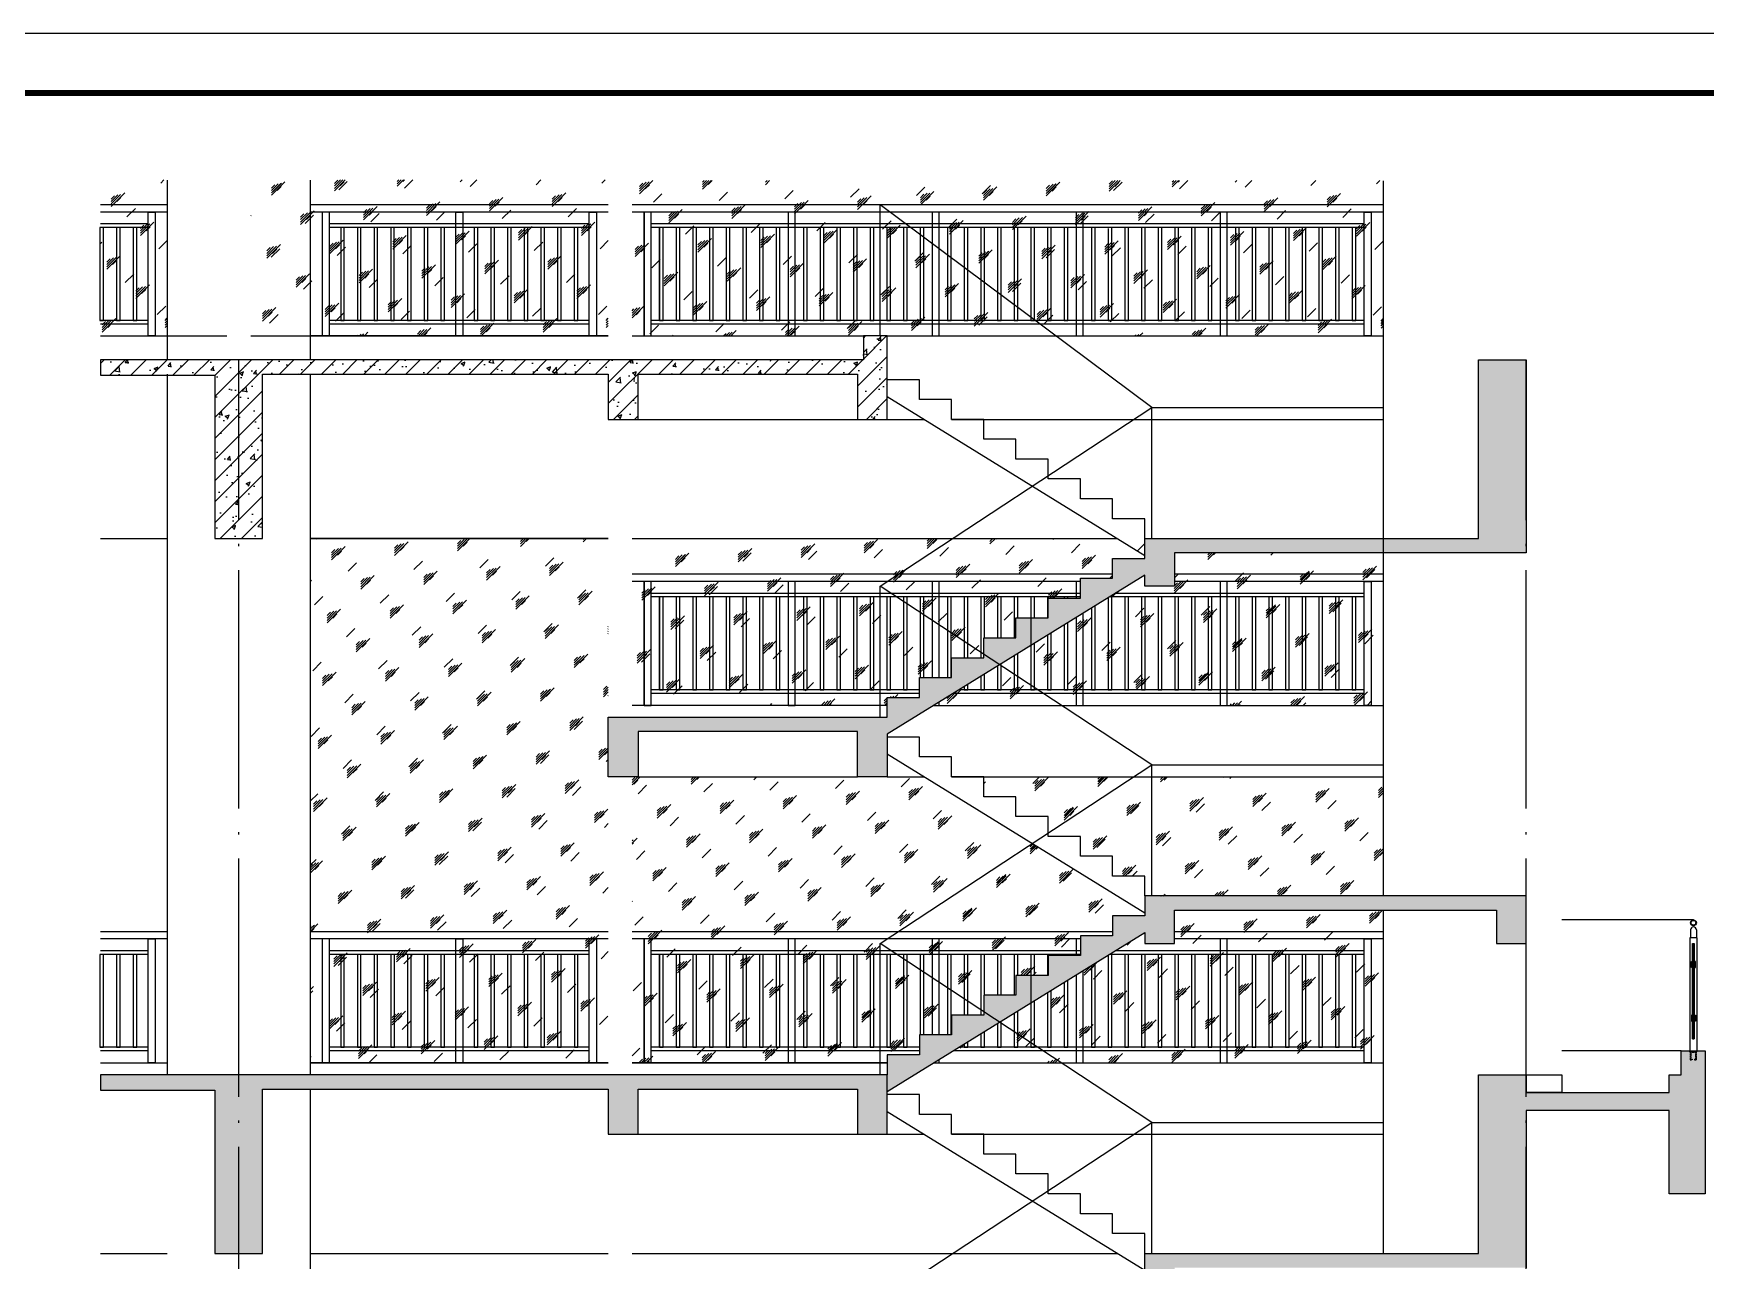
# Model space of a CAD drawing. Extents: x 6843040 to 15500510, y -6507076 to -4940511.
# Drawn here: x 7660865 to 7674892, y -6040639 to -6030339 of the extents above; entities that cross this region are included whole.
import ezdxf

# ---------------------------------------------------------------- set-up
doc = ezdxf.new("R2010")
doc.units = 0
doc.header["$LTSCALE"] = 1000
doc.header["$MEASUREMENT"] = 0
doc.linetypes.add('DASH', pattern=[0.35, 0.25, -0.1])
doc.linetypes.add('DOTE', pattern=[2.42, 2, -0.2, 0.02, -0.2])
for name, color, linetype in [('COLUMN', 10, 'Continuous'), ('DOTE', 8, 'DOTE'), ('E_LINE_4', 5, 'Continuous'), ('FLOOR', 9, 'Continuous'), ('plan-1', 40, 'Continuous'), ('PUB_HACTH', 8, 'Continuous'), ('PUB_HATCH', 8, 'Continuous'), ('PUB_TITLE', 4, 'Continuous'), ('RAIL', 163, 'Continuous'), ('S_E_STAIR', 4, 'Continuous'), ('SURFACE', 6, 'Continuous'), ('WALL6', 5, 'Continuous')]:
    doc.layers.add(name, color=color, linetype=linetype)
pattern_1 = [(45, (0, 20), (-244.941789, 244.941789), [112, -288]), (45, (48, 40), (-244.941789, 244.941789), [48, -352]), (45, (0, 40), (-244.941789, 244.941789), [80, -320]), (45, (24, 20), (268.700577, -268.700577), [100, -300]), (45, (0, 0), (-244.941789, 244.941789), [160, -240]), (45, (0, 60), (-244.941789, 244.941789), [40, -360])]
pattern_2 = [(45, (0, 0), (-88.3883476, 88.3883476), []), (50, (0, 0), (358.630091, -31.3760675), [37.5, -412.5]), (355, (0, 0), (-69.375667, 376.096067), [30, -330]), (100.4514, (29.9, -2.6), (289.254691, 344.719771), [31.870095, -350.571056]), (46.1842, (0, 100), (533.620524, -82.759507), [56.25, -618.75]), (96.6356, (44.47, 93.1), (467.331353, 487.058935), [47.805144, -525.8565]), (351.1842, (0, 100), (467.330973, 487.0593), [45, -495]), (21, (50, 75), (298.453526, -201.309445), [37.5, -412.5]), (326, (50, 75), (121.657666, 362.575023), [30, -330]), (71.4514, (74.87, 58.22), (420.111314, 161.265248), [31.870095, -350.571056]), (37.5, (0, 0), (6.0799277, 166.4469269), [0, -326, 0, -335, 0, -331.25]), (7.5, (0, 0), (131.5347687, 197.205856), [0, -191, 0, -318.5, 0, -126.25]), (327.5, (-111.5, 0), (266.911218, -11.2774359), [0, -125, 0, -390, 0, -517.5]), (317.5, (-161.5, 0), (291.5930847, 50.052491), [0, -162.5, 0, -259, 0, -367.5])]

# ---------------------------------------------------------------- blocks, each defined once
blk = doc.blocks.new('玻璃栏杆')
at = {"layer": 'WALL6'}
h = blk.add_hatch(dxfattribs=at)
h.set_pattern_fill('ANSI32', color=256, scale=2, style=0)
h.set_pattern_definition([(45, (9851662.931, -6509420.08), (-6.73519209, 6.73519209), []), (45, (9851667.421, -6509420.08), (-6.73519209, 6.73519209), [])])
h.paths.add_polyline_path([(7780230, -5913121), (7780164, -5913121), (7780164, -5913127), (7780230, -5913127)])
for p, q in [((7780230, -5912171), (7780170, -5912171)), ((7780170, -5912171), (7780170, -5913121)), ((7780230, -5913121), (7780230, -5912171)), ((7780193, -5913021), (7780193, -5912221)), ((7780200, -5913021), (7780200, -5912221)), ((7780170, -5913121), (7780230, -5913121))]:
    blk.add_line(p, q, dxfattribs=at)
for points in [[(7780175, -5912106), (7780175, -5912171)], [(7780225, -5912106), (7780225, -5912171)], [(7780193, -5912221), (7780206, -5912221)], [(7780206, -5912221), (7780206, -5913021)], [(7780193, -5913021), (7780206, -5913021)]]:
    blk.add_lwpolyline(points, dxfattribs=at)
for points in [[(7780193, -5912421), (7780183, -5912421), (7780183, -5912371), (7780193, -5912371)], [(7780206, -5912421), (7780216, -5912421), (7780216, -5912371), (7780206, -5912371)], [(7780193, -5912821), (7780183, -5912821), (7780183, -5912871), (7780193, -5912871)], [(7780206, -5912821), (7780216, -5912821), (7780216, -5912871), (7780206, -5912871)], [(7780164, -5913121), (7780230, -5913121), (7780230, -5913127), (7780164, -5913127)]]:
    blk.add_lwpolyline(points, close=True, dxfattribs=at)
at = {"layer": 'WALL6', "linetype": 'DASH', "ltscale": 0.05}
for points in [[(7780209, -5913196), (7780225, -5913196), (7780225, -5913130), (7780172, -5913130), (7780172, -5913196), (7780189, -5913196)], [(7780225, -5913196), (7780225, -5913130), (7780172, -5913130), (7780172, -5913196), (7780189, -5913196)], [(7780209, -5913191), (7780220, -5913191), (7780220, -5913135), (7780177, -5913135), (7780177, -5913191), (7780189, -5913191)], [(7780189, -5913191), (7780189, -5913196)], [(7780209, -5913191), (7780209, -5913196)]]:
    blk.add_lwpolyline(points, dxfattribs=at)
at = {"layer": 'WALL6'}
for radius in [25, 20]:
    blk.add_circle((7780200, -5912046), radius, dxfattribs=at)
blk.add_arc((7780200, -5912106), 25, 0, 180, dxfattribs=at)
blk = doc.blocks.new('护栏立面1')
at = {"layer": 'FLOOR'}
for points in [[(7665688, -6056979), (7663188, -6056979)], [(7668028, -6056979), (7665888, -6056979)]]:
    blk.add_lwpolyline(points, dxfattribs=at)
at = {"layer": 'RAIL'}
for points in [[(7665688, -6055879), (7663188, -6055879)], [(7665688, -6055939), (7663188, -6055939)], [(7669918, -6055879), (7665888, -6055879)], [(7669648, -6055939), (7665888, -6055939)], [(7665988, -6056979), (7665988, -6055939)], [(7666048, -6056979), (7666048, -6055939)], [(7668464, -6056745), (7668464, -6055939), (7668404, -6055939), (7668404, -6056745)], [(7669648, -6055939), (7669612, -6055939), (7669612, -6056079)], [(7672188, -6055879), (7670438, -6055879)], [(7672191, -6055939), (7670441, -6055939)], [(7665528, -6056039), (7663348, -6056039)], [(7665528, -6056069), (7663348, -6056069)], [(7669648, -6056039), (7666048, -6056039)], [(7669648, -6056069), (7666048, -6056069)], [(7666117, -6056849), (7666117, -6056069)], [(7666147, -6056849), (7666147, -6056069)], [(7667355, -6056849), (7667355, -6056069)], [(7668335, -6056745), (7668335, -6056069), (7668305, -6056069), (7668305, -6056745)], [(7668563, -6056745), (7668563, -6056069), (7668533, -6056069), (7668533, -6056745)], [(7668703, -6056579), (7668703, -6056069), (7668673, -6056069), (7668673, -6056579)], [(7668843, -6056412), (7668843, -6056069), (7668813, -6056069), (7668813, -6056579)], [(7668983, -6056412), (7668983, -6056069), (7668953, -6056069), (7668953, -6056412)], [(7669123, -6056245), (7669123, -6056069), (7669093, -6056069), (7669093, -6056412)], [(7669263, -6056245), (7669263, -6056069), (7669233, -6056069), (7669233, -6056849), (7669263, -6056849), (7669263, -6056458)], [(7669403, -6056079), (7669403, -6056069), (7669373, -6056069), (7669373, -6056245)], [(7669543, -6056079), (7669543, -6056069), (7669513, -6056069), (7669513, -6056079)], [(7669881, -6056076), (7669881, -6056849), (7669911, -6056849), (7669911, -6056069), (7669892, -6056069)], [(7672028, -6056069), (7669893, -6056069)], [(7672028, -6056039), (7669941, -6056039)], [(7670979, -6056849), (7670979, -6056069)], [(7669612, -6056242), (7669612, -6056979), (7669672, -6056979), (7669672, -6056205)], [(7669741, -6056162), (7669741, -6056849), (7669771, -6056849), (7669771, -6056144)], [(7669771, -6056849), (7669771, -6056144)], [(7669373, -6056390), (7669373, -6056849), (7669403, -6056849), (7669403, -6056371)], [(7669513, -6056303), (7669513, -6056849), (7669543, -6056849), (7669543, -6056285)], [(7668953, -6056649), (7668953, -6056849), (7668983, -6056849), (7668983, -6056630)], [(7669093, -6056562), (7669093, -6056849), (7669123, -6056849), (7669123, -6056544)], [(7668813, -6056735), (7668813, -6056849), (7668843, -6056849), (7668843, -6056717)], [(7665528, -6056849), (7663348, -6056849)], [(7665528, -6056879), (7663348, -6056879)], [(7668298, -6056849), (7666048, -6056849)], [(7668298, -6056879), (7666048, -6056879)], [(7672028, -6056879), (7668580, -6056879)], [(7672028, -6056849), (7668629, -6056849)], [(7668673, -6056822), (7668673, -6056849), (7668703, -6056849), (7668703, -6056803)], [(7668418, -6056979), (7668464, -6056979), (7668464, -6056951)]]:
    blk.add_lwpolyline(points, dxfattribs=at)
for points in [[(7663288, -6056979), (7663348, -6056979), (7663348, -6055939), (7663288, -6055939)], [(7664468, -6056979), (7664408, -6056979), (7664408, -6055939), (7664468, -6055939)], [(7665588, -6056979), (7665528, -6056979), (7665528, -6055939), (7665588, -6055939)], [(7665988, -6056979), (7666048, -6056979), (7666048, -6055939), (7665988, -6055939)], [(7667196, -6056979), (7667256, -6056979), (7667256, -6055939), (7667196, -6055939)], [(7670820, -6056979), (7670880, -6056979), (7670880, -6055939), (7670820, -6055939)], [(7672088, -6056979), (7672028, -6056979), (7672028, -6055939), (7672088, -6055939)], [(7663443, -6056849), (7663473, -6056849), (7663473, -6056069), (7663443, -6056069)], [(7663583, -6056849), (7663613, -6056849), (7663613, -6056069), (7663583, -6056069)], [(7663723, -6056849), (7663753, -6056849), (7663753, -6056069), (7663723, -6056069)], [(7663863, -6056849), (7663893, -6056849), (7663893, -6056069), (7663863, -6056069)], [(7664003, -6056849), (7664033, -6056849), (7664033, -6056069), (7664003, -6056069)], [(7664143, -6056849), (7664173, -6056849), (7664173, -6056069), (7664143, -6056069)], [(7664283, -6056849), (7664313, -6056849), (7664313, -6056069), (7664283, -6056069)], [(7664563, -6056849), (7664593, -6056849), (7664593, -6056069), (7664563, -6056069)], [(7664703, -6056849), (7664733, -6056849), (7664733, -6056069), (7664703, -6056069)], [(7664843, -6056849), (7664873, -6056849), (7664873, -6056069), (7664843, -6056069)], [(7664983, -6056849), (7665013, -6056849), (7665013, -6056069), (7664983, -6056069)], [(7665123, -6056849), (7665153, -6056849), (7665153, -6056069), (7665123, -6056069)], [(7665263, -6056849), (7665293, -6056849), (7665293, -6056069), (7665263, -6056069)], [(7665403, -6056849), (7665433, -6056849), (7665433, -6056069), (7665403, -6056069)], [(7666117, -6056849), (7666147, -6056849), (7666147, -6056069), (7666117, -6056069)], [(7666257, -6056849), (7666287, -6056849), (7666287, -6056069), (7666257, -6056069)], [(7666397, -6056849), (7666427, -6056849), (7666427, -6056069), (7666397, -6056069)], [(7666537, -6056849), (7666567, -6056849), (7666567, -6056069), (7666537, -6056069)], [(7666677, -6056849), (7666707, -6056849), (7666707, -6056069), (7666677, -6056069)], [(7666817, -6056849), (7666847, -6056849), (7666847, -6056069), (7666817, -6056069)], [(7666957, -6056849), (7666987, -6056849), (7666987, -6056069), (7666957, -6056069)], [(7667097, -6056849), (7667127, -6056849), (7667127, -6056069), (7667097, -6056069)], [(7667325, -6056849), (7667355, -6056849), (7667355, -6056069), (7667325, -6056069)], [(7667465, -6056849), (7667495, -6056849), (7667495, -6056069), (7667465, -6056069)], [(7667605, -6056849), (7667635, -6056849), (7667635, -6056069), (7667605, -6056069)], [(7667745, -6056849), (7667775, -6056849), (7667775, -6056069), (7667745, -6056069)], [(7667885, -6056849), (7667915, -6056849), (7667915, -6056069), (7667885, -6056069)], [(7668025, -6056849), (7668055, -6056849), (7668055, -6056069), (7668025, -6056069)], [(7668165, -6056849), (7668195, -6056849), (7668195, -6056069), (7668165, -6056069)], [(7670021, -6056849), (7670051, -6056849), (7670051, -6056069), (7670021, -6056069)], [(7670161, -6056849), (7670191, -6056849), (7670191, -6056069), (7670161, -6056069)], [(7670301, -6056849), (7670331, -6056849), (7670331, -6056069), (7670301, -6056069)], [(7670441, -6056849), (7670471, -6056849), (7670471, -6056069), (7670441, -6056069)], [(7670581, -6056849), (7670611, -6056849), (7670611, -6056069), (7670581, -6056069)], [(7670721, -6056849), (7670751, -6056849), (7670751, -6056069), (7670721, -6056069)], [(7670949, -6056849), (7670979, -6056849), (7670979, -6056069), (7670949, -6056069)], [(7671089, -6056849), (7671119, -6056849), (7671119, -6056069), (7671089, -6056069)], [(7671229, -6056849), (7671259, -6056849), (7671259, -6056069), (7671229, -6056069)], [(7671369, -6056849), (7671399, -6056849), (7671399, -6056069), (7671369, -6056069)], [(7671509, -6056849), (7671539, -6056849), (7671539, -6056069), (7671509, -6056069)], [(7671649, -6056849), (7671679, -6056849), (7671679, -6056069), (7671649, -6056069)], [(7671789, -6056849), (7671819, -6056849), (7671819, -6056069), (7671789, -6056069)], [(7671929, -6056849), (7671959, -6056849), (7671959, -6056069), (7671929, -6056069)]]:
    blk.add_lwpolyline(points, close=True, dxfattribs=at)
blk = doc.blocks.new('hlalm2')
at = {"layer": 'FLOOR'}
blk.add_lwpolyline([(7668028, -6075057), (7665888, -6075057)], dxfattribs=at)
at = {"layer": 'RAIL'}
for points in [[(7669918, -6073957), (7665888, -6073957)], [(7669648, -6074017), (7665888, -6074017)], [(7665988, -6075057), (7665988, -6074017)], [(7666048, -6075057), (7666048, -6074017)], [(7668464, -6074824), (7668464, -6074017), (7668404, -6074017), (7668404, -6074824)], [(7669648, -6074017), (7669612, -6074017), (7669612, -6074157)], [(7672188, -6073957), (7670438, -6073957)], [(7672191, -6074017), (7670441, -6074017)], [(7669648, -6074117), (7666048, -6074117)], [(7669648, -6074147), (7666048, -6074147)], [(7666117, -6074927), (7666117, -6074147)], [(7666147, -6074927), (7666147, -6074147)], [(7667355, -6074927), (7667355, -6074147)], [(7668335, -6074824), (7668335, -6074147), (7668305, -6074147), (7668305, -6074824)], [(7668563, -6074824), (7668563, -6074147), (7668533, -6074147), (7668533, -6074824)], [(7668703, -6074657), (7668703, -6074147), (7668673, -6074147), (7668673, -6074657)], [(7668843, -6074490), (7668843, -6074147), (7668813, -6074147), (7668813, -6074657)], [(7668983, -6074490), (7668983, -6074147), (7668953, -6074147), (7668953, -6074490)], [(7669123, -6074324), (7669123, -6074147), (7669093, -6074147), (7669093, -6074490)], [(7669263, -6074324), (7669263, -6074147), (7669233, -6074147), (7669233, -6074927), (7669263, -6074927), (7669263, -6074536)], [(7669403, -6074157), (7669403, -6074147), (7669373, -6074147), (7669373, -6074324)], [(7669543, -6074157), (7669543, -6074147), (7669513, -6074147), (7669513, -6074157)], [(7669881, -6074154), (7669881, -6074927), (7669911, -6074927), (7669911, -6074147), (7669892, -6074147)], [(7672028, -6074147), (7669893, -6074147)], [(7672028, -6074117), (7669941, -6074117)], [(7670979, -6074927), (7670979, -6074147)], [(7669612, -6074320), (7669612, -6075057), (7669672, -6075057), (7669672, -6074283)], [(7669741, -6074241), (7669741, -6074927), (7669771, -6074927), (7669771, -6074222)], [(7669771, -6074927), (7669771, -6074222)], [(7669373, -6074468), (7669373, -6074927), (7669403, -6074927), (7669403, -6074449)], [(7669513, -6074381), (7669513, -6074927), (7669543, -6074927), (7669543, -6074363)], [(7668953, -6074727), (7668953, -6074927), (7668983, -6074927), (7668983, -6074708)], [(7669093, -6074641), (7669093, -6074927), (7669123, -6074927), (7669123, -6074622)], [(7668673, -6074900), (7668673, -6074927), (7668703, -6074927), (7668703, -6074881)], [(7668813, -6074813), (7668813, -6074927), (7668843, -6074927), (7668843, -6074795)], [(7668298, -6074927), (7666048, -6074927)], [(7668298, -6074957), (7666048, -6074957)], [(7668418, -6075057), (7668464, -6075057), (7668464, -6075029)], [(7672028, -6074957), (7668580, -6074957)], [(7672028, -6074927), (7668629, -6074927)]]:
    blk.add_lwpolyline(points, dxfattribs=at)
for points in [[(7665988, -6075057), (7666048, -6075057), (7666048, -6074017), (7665988, -6074017)], [(7667196, -6075057), (7667256, -6075057), (7667256, -6074017), (7667196, -6074017)], [(7670820, -6075057), (7670880, -6075057), (7670880, -6074017), (7670820, -6074017)], [(7672088, -6075057), (7672028, -6075057), (7672028, -6074017), (7672088, -6074017)], [(7666117, -6074927), (7666147, -6074927), (7666147, -6074147), (7666117, -6074147)], [(7666257, -6074927), (7666287, -6074927), (7666287, -6074147), (7666257, -6074147)], [(7666397, -6074927), (7666427, -6074927), (7666427, -6074147), (7666397, -6074147)], [(7666537, -6074927), (7666567, -6074927), (7666567, -6074147), (7666537, -6074147)], [(7666677, -6074927), (7666707, -6074927), (7666707, -6074147), (7666677, -6074147)], [(7666817, -6074927), (7666847, -6074927), (7666847, -6074147), (7666817, -6074147)], [(7666957, -6074927), (7666987, -6074927), (7666987, -6074147), (7666957, -6074147)], [(7667097, -6074927), (7667127, -6074927), (7667127, -6074147), (7667097, -6074147)], [(7667325, -6074927), (7667355, -6074927), (7667355, -6074147), (7667325, -6074147)], [(7667465, -6074927), (7667495, -6074927), (7667495, -6074147), (7667465, -6074147)], [(7667605, -6074927), (7667635, -6074927), (7667635, -6074147), (7667605, -6074147)], [(7667745, -6074927), (7667775, -6074927), (7667775, -6074147), (7667745, -6074147)], [(7667885, -6074927), (7667915, -6074927), (7667915, -6074147), (7667885, -6074147)], [(7668025, -6074927), (7668055, -6074927), (7668055, -6074147), (7668025, -6074147)], [(7668165, -6074927), (7668195, -6074927), (7668195, -6074147), (7668165, -6074147)], [(7670021, -6074927), (7670051, -6074927), (7670051, -6074147), (7670021, -6074147)], [(7670161, -6074927), (7670191, -6074927), (7670191, -6074147), (7670161, -6074147)], [(7670301, -6074927), (7670331, -6074927), (7670331, -6074147), (7670301, -6074147)], [(7670441, -6074927), (7670471, -6074927), (7670471, -6074147), (7670441, -6074147)], [(7670581, -6074927), (7670611, -6074927), (7670611, -6074147), (7670581, -6074147)], [(7670721, -6074927), (7670751, -6074927), (7670751, -6074147), (7670721, -6074147)], [(7670949, -6074927), (7670979, -6074927), (7670979, -6074147), (7670949, -6074147)], [(7671089, -6074927), (7671119, -6074927), (7671119, -6074147), (7671089, -6074147)], [(7671229, -6074927), (7671259, -6074927), (7671259, -6074147), (7671229, -6074147)], [(7671369, -6074927), (7671399, -6074927), (7671399, -6074147), (7671369, -6074147)], [(7671509, -6074927), (7671539, -6074927), (7671539, -6074147), (7671509, -6074147)], [(7671649, -6074927), (7671679, -6074927), (7671679, -6074147), (7671649, -6074147)], [(7671789, -6074927), (7671819, -6074927), (7671819, -6074147), (7671789, -6074147)], [(7671929, -6074927), (7671959, -6074927), (7671959, -6074147), (7671929, -6074147)]]:
    blk.add_lwpolyline(points, close=True, dxfattribs=at)

msp = doc.modelspace()

# ---------------------------------------------------------------- hatches: boundary and pattern name
at = {"layer": 'PUB_HACTH'}
h = msp.add_hatch(dxfattribs=at)
h.set_pattern_fill('玻璃1', color=256, scale=50, style=0)
h.set_pattern_definition([(45, (-10200, 24.65), (-244.941789, 244.941789), [112, -288]), (45, (-10152, 44.65), (-244.941789, 244.941789), [48, -352]), (45, (-10200, 44.65), (-244.941789, 244.941789), [80, -320]), (45, (-10176, 24.65), (268.700577, -268.700577), [100, -300]), (45, (-10200, 4.65), (-244.941789, 244.941789), [160, -240]), (45, (-10200, 64.65), (-244.941789, 244.941789), [40, -360])])
h.paths.add_polyline_path([(7661427.7, -6031568.4), (7661427.7, -6032874.1), (7661987.8, -6032874.1), (7661987.8, -6031568.4)])
h = msp.add_hatch(dxfattribs=at)
h.set_pattern_fill('玻璃1', color=256, scale=50, style=0)
h.set_pattern_definition([(45, (-6500, 24.65), (-244.941789, 244.941789), [112, -288]), (45, (-6452, 44.65), (-244.941789, 244.941789), [48, -352]), (45, (-6500, 44.65), (-244.941789, 244.941789), [80, -320]), (45, (-6476, 24.65), (268.700577, -268.700577), [100, -300]), (45, (-6500, 4.65), (-244.941789, 244.941789), [160, -240]), (45, (-6500, 64.65), (-244.941789, 244.941789), [40, -360])])
h.paths.add_polyline_path([(7665687.8, -6032874.1), (7662687.8, -6032874.1), (7662687.8, -6031568.4), (7665687.8, -6031568.4)])
h = msp.add_hatch(dxfattribs=at)
h.set_pattern_fill('玻璃1', color=256, scale=50, style=0)
h.set_pattern_definition(pattern_1)
h.paths.add_polyline_path([(7672187.8, -6032878.8), (7665887.8, -6032878.8), (7665887.8, -6031573.1), (7672187.8, -6031573.1)])
h = msp.add_hatch(dxfattribs=at)
h.set_pattern_fill('玻璃1', color=256, scale=50, style=0)
h.set_pattern_definition(pattern_1)
h.paths.add_polyline_path([(7665687.8, -6038978.8), (7665687.8, -6036578.8), (7665687.8, -6036078.8), (7665687.8, -6034578.8), (7663187.8, -6034578.8), (7663187.8, -6038978.8)])
h.paths.add_polyline_path([(7672187.8, -6038978.8), (7672187.8, -6037698.8), (7670437.8, -6037698.8), (7670437.8, -6037978.8), (7670187.8, -6037978.8), (7670187.8, -6037886.4), (7668418.2, -6038978.8)])
h.paths.add_polyline_path([(7672187.8, -6036578.8), (7668837.8, -6036578.8), (7668837.8, -6036745.4), (7669107.8, -6036745.4), (7669107.8, -6036912.1), (7669377.8, -6036912.1), (7669377.8, -6037078.8), (7669647.8, -6037078.8), (7669647.8, -6037245.4), (7669917.8, -6037245.4), (7669917.8, -6037412.1), (7670187.8, -6037412.1), (7670187.8, -6037578.8), (7672187.8, -6037578.8)])
h.paths.add_polyline_path([(7668418.2, -6035978.8), (7672187.8, -6035978.8), (7672187.8, -6034698.8), (7670437.8, -6034698.8), (7670437.8, -6034978.8), (7670187.8, -6034978.8), (7670187.8, -6034886.4)])
h.paths.add_polyline_path([(7665887.8, -6035978.8), (7668027.8, -6035978.8), (7668027.8, -6035912.1), (7668297.8, -6035912.1), (7668297.8, -6035745.4), (7668567.8, -6035745.4), (7668567.8, -6035578.8), (7668837.8, -6035578.8), (7668837.8, -6035412.1), (7669107.8, -6035412.1), (7669107.8, -6035245.4), (7669377.8, -6035245.4), (7669377.8, -6035078.8), (7669647.8, -6035078.8), (7669647.8, -6034912.1), (7669917.8, -6034912.1), (7669917.8, -6034745.4), (7670187.8, -6034745.4), (7670187.8, -6034578.8), (7665887.8, -6034578.8)])
h.paths.add_polyline_path([(7668339.3, -6036578.8), (7665887.8, -6036578.8), (7665887.8, -6038978.8), (7668027.8, -6038978.8), (7668027.8, -6038912.1), (7668297.8, -6038912.1), (7668297.8, -6038745.4), (7668567.8, -6038745.4), (7668567.8, -6038578.8), (7668837.8, -6038578.8), (7668837.8, -6038412.1), (7669107.8, -6038412.1), (7669107.8, -6038245.4), (7669377.8, -6038245.4), (7669377.8, -6038078.8), (7669647.8, -6038078.8), (7669647.8, -6037912.1), (7669917.8, -6037912.1), (7669917.8, -6037745.4), (7670187.8, -6037745.4), (7670187.8, -6037719.8)])
at = {"layer": 'PUB_HATCH'}
h = msp.add_hatch(dxfattribs=at)
h.set_pattern_fill('钢筋混凝土', color=256, scale=50, style=0)
h.set_pattern_definition(pattern_2)
h.paths.add_polyline_path([(7665687.8, -6033198.8), (7665687.8, -6033578.8), (7665937.8, -6033578.8), (7665937.8, -6033198.8), (7667777.8, -6033198.8), (7667777.8, -6033578.8), (7668027.8, -6033578.8), (7668027.8, -6032878.8), (7667827.8, -6032878.8), (7667827.8, -6033078.8), (7661427.7, -6033078.8), (7661427.7, -6033208.8), (7662387.8, -6033208.8), (7662387.8, -6034578.8), (7662787.8, -6034578.8), (7662787.8, -6033198.8)])
h = msp.add_hatch(dxfattribs=at)
h.set_pattern_fill('钢筋混凝土', color=256, scale=50, style=0)
h.set_pattern_definition(pattern_2)
h.paths.add_polyline_path([(7662437.8, -6069278.8), (7661427.7, -6069278.8), (7661427.7, -6069078.8), (7668027.8, -6069078.8), (7668027.8, -6068912.1), (7668297.8, -6068912.1), (7668297.8, -6068745.4), (7668567.8, -6068745.4), (7668567.8, -6068578.8), (7668837.8, -6068578.8), (7668837.8, -6068412.1), (7669107.8, -6068412.1), (7669107.8, -6068245.4), (7669377.8, -6068245.4), (7669377.8, -6068078.8), (7669647.8, -6068078.8), (7669647.8, -6067912.1), (7669917.8, -6067912.1), (7669917.8, -6067745.4), (7670187.8, -6067745.4), (7670187.8, -6067578.8), (7673387.8, -6067578.8), (7673387.8, -6067978.8), (7673187.8, -6067978.8), (7673187.8, -6067698.8), (7670437.8, -6067698.8), (7670437.8, -6067978.8), (7670187.8, -6067978.8), (7670187.8, -6067886.4), (7668256.2, -6069078.8), (7673387.8, -6069078.8), (7673387.8, -6070078.8), (7672987.8, -6070078.8), (7672987.8, -6069278.8), (7668027.8, -6069278.8), (7668027.8, -6069578.8), (7667777.8, -6069578.8), (7667777.8, -6069278.8), (7665937.8, -6069278.8), (7665937.8, -6069878.8), (7665637.8, -6069878.8), (7665637.8, -6069278.8), (7662737.8, -6069278.8), (7662737.8, -6070078.8), (7662437.8, -6070078.8)])
h.paths.add_polyline_path([(7670187.8, -6064886.4), (7670187.8, -6064978.8), (7670437.8, -6064978.8), (7670437.8, -6064698.8), (7673187.8, -6064698.8), (7673187.8, -6064978.8), (7673387.8, -6064978.8), (7673387.8, -6064578.8), (7670187.8, -6064578.8), (7670187.8, -6064745.4), (7669917.8, -6064745.4), (7669917.8, -6064912.1), (7669647.8, -6064912.1), (7669647.8, -6065078.8), (7669377.8, -6065078.8), (7669377.8, -6065245.4), (7669107.8, -6065245.4), (7669107.8, -6065412.1), (7668837.8, -6065412.1), (7668837.8, -6065578.8), (7668567.8, -6065578.8), (7668567.8, -6065745.4), (7668297.8, -6065745.4), (7668297.8, -6065912.1), (7668027.8, -6065912.1), (7668027.8, -6066078.8), (7665687.8, -6066078.8), (7665687.8, -6066578.8), (7665937.8, -6066578.8), (7665937.8, -6066198.8), (7667777.8, -6066198.8), (7667777.8, -6066578.8), (7668027.8, -6066578.8), (7668027.8, -6066219.8)])
h.paths.add_polyline_path([(7673387.8, -6061578.8), (7673387.8, -6061978.8), (7673187.8, -6061978.8), (7673187.8, -6061698.8), (7670437.8, -6061698.8), (7670437.8, -6061978.8), (7670187.8, -6061978.8), (7670187.8, -6061886.4), (7668027.8, -6063219.8), (7668027.8, -6063478.8), (7667777.8, -6063478.8), (7667777.8, -6063198.8), (7665937.8, -6063198.8), (7665937.8, -6063578.8), (7665687.8, -6063578.8), (7665687.8, -6063078.8), (7668027.8, -6063078.8), (7668027.8, -6062912.1), (7668297.8, -6062912.1), (7668297.8, -6062745.4), (7668567.8, -6062745.4), (7668567.8, -6062578.8), (7668837.8, -6062578.8), (7668837.8, -6062412.1), (7669107.8, -6062412.1), (7669107.8, -6062245.4), (7669377.8, -6062245.4), (7669377.8, -6062078.8), (7669647.8, -6062078.8), (7669647.8, -6061912.1), (7669917.8, -6061912.1), (7669917.8, -6061745.4), (7670187.8, -6061745.4), (7670187.8, -6061578.8)])
h.paths.add_polyline_path([(7672987.8, -6057078.8), (7674887.8, -6057078.8), (7674887.8, -6058578.8), (7674587.8, -6058578.8), (7674587.8, -6057198.8), (7673387.8, -6057198.8), (7673387.8, -6058698.8), (7670437.8, -6058698.8), (7670437.8, -6058978.8), (7670187.8, -6058978.8), (7670187.8, -6058886.4), (7668027.8, -6060219.8), (7668027.8, -6060578.8), (7667777.8, -6060578.8), (7667777.8, -6060198.8), (7665937.8, -6060198.8), (7665937.8, -6060578.8), (7665687.8, -6060578.8), (7665687.8, -6060078.8), (7668027.8, -6060078.8), (7668027.8, -6059912.1), (7668297.8, -6059912.1), (7668297.8, -6059745.4), (7668567.8, -6059745.4), (7668567.8, -6059578.8), (7668837.8, -6059578.8), (7668837.8, -6059412.1), (7669107.8, -6059412.1), (7669107.8, -6059245.4), (7669377.8, -6059245.4), (7669377.8, -6059078.8), (7669647.8, -6059078.8), (7669647.8, -6058912.1), (7669917.8, -6058912.1), (7669917.8, -6058745.4), (7670187.8, -6058745.4), (7670187.8, -6058578.8), (7672987.8, -6058578.8)])
h.paths.add_polyline_path([(7673387.8, -6063078.8), (7673387.8, -6063878.8), (7673087.8, -6063878.8), (7673087.8, -6063078.8)])
h.paths.add_polyline_path([(7665937.8, -6057198.8), (7667777.8, -6057198.8), (7667777.8, -6057578.8), (7668027.8, -6057578.8), (7668027.8, -6057219.8), (7670187.8, -6055886.4), (7670187.8, -6055978.8), (7670437.8, -6055978.8), (7670437.8, -6055698.8), (7673137.8, -6055698.8), (7673137.8, -6055978.8), (7673387.8, -6055978.8), (7673387.8, -6055578.8), (7670187.8, -6055578.8), (7670187.8, -6055745.4), (7669917.8, -6055745.4), (7669917.8, -6055912.1), (7669647.8, -6055912.1), (7669647.8, -6056078.8), (7669377.8, -6056078.8), (7669377.8, -6056245.4), (7669107.8, -6056245.4), (7669107.8, -6056412.1), (7668837.8, -6056412.1), (7668837.8, -6056578.8), (7668567.8, -6056578.8), (7668567.8, -6056745.4), (7668297.8, -6056745.4), (7668297.8, -6056912.1), (7668027.8, -6056912.1), (7668027.8, -6057078.8), (7661427.7, -6057078.8), (7661427.7, -6057208.8), (7662387.8, -6057208.8), (7662387.8, -6058578.8), (7662787.8, -6058578.8), (7662787.8, -6057198.8), (7665687.8, -6057198.8), (7665687.8, -6057578.8), (7665937.8, -6057578.8)])
h.paths.add_polyline_path([(7665687.8, -6054078.8), (7665687.8, -6054578.8), (7665937.8, -6054578.8), (7665937.8, -6054198.8), (7667777.8, -6054198.8), (7667777.8, -6054578.8), (7668027.8, -6054578.8), (7668027.8, -6054219.8), (7670187.8, -6052886.4), (7670187.8, -6052978.8), (7670437.8, -6052978.8), (7670437.8, -6052698.8), (7673387.8, -6052698.8), (7673387.8, -6051208.8), (7674387.8, -6051208.8), (7674387.8, -6052078.8), (7674687.8, -6052078.8), (7674687.8, -6051078.8), (7672987.8, -6051078.8), (7672987.8, -6052578.8), (7670187.8, -6052578.8), (7670187.8, -6052745.4), (7669917.8, -6052745.4), (7669917.8, -6052912.1), (7669647.8, -6052912.1), (7669647.8, -6053078.8), (7669377.8, -6053078.8), (7669377.8, -6053245.4), (7669107.8, -6053245.4), (7669107.8, -6053412.1), (7668837.8, -6053412.1), (7668837.8, -6053578.8), (7668567.8, -6053578.8), (7668567.8, -6053745.4), (7668297.8, -6053745.4), (7668297.8, -6053912.1), (7668027.8, -6053912.1), (7668027.8, -6054078.8)])
h.paths.add_polyline_path([(7665937.8, -6051198.8), (7667777.8, -6051198.8), (7667777.8, -6051578.8), (7668027.8, -6051578.8), (7668027.8, -6051219.8), (7670187.8, -6049886.4), (7670187.8, -6049978.8), (7670437.8, -6049978.8), (7670437.8, -6049698.8), (7673137.8, -6049698.8), (7673137.8, -6049978.8), (7673387.8, -6049978.8), (7673387.8, -6049578.8), (7670187.8, -6049578.8), (7670187.8, -6049745.4), (7669917.8, -6049745.4), (7669917.8, -6049912.1), (7669647.8, -6049912.1), (7669647.8, -6050078.8), (7669377.8, -6050078.8), (7669377.8, -6050245.4), (7669107.8, -6050245.4), (7669107.8, -6050412.1), (7668837.8, -6050412.1), (7668837.8, -6050578.8), (7668567.8, -6050578.8), (7668567.8, -6050745.4), (7668297.8, -6050745.4), (7668297.8, -6050912.1), (7668027.8, -6050912.1), (7668027.8, -6051078.8), (7661427.7, -6051078.8), (7661427.7, -6051208.8), (7662387.8, -6051208.8), (7662387.8, -6052578.8), (7662787.8, -6052578.8), (7662787.8, -6051198.8), (7665687.8, -6051198.8), (7665687.8, -6051578.8), (7665937.8, -6051578.8)])
h.paths.add_polyline_path([(7670187.8, -6046886.4), (7670187.8, -6046978.8), (7670437.8, -6046978.8), (7670437.8, -6046698.8), (7673387.8, -6046698.8), (7673387.8, -6045208.8), (7674387.8, -6045208.8), (7674387.8, -6046078.8), (7674687.8, -6046078.8), (7674687.8, -6045078.8), (7672987.8, -6045078.8), (7672987.8, -6046578.8), (7670187.8, -6046578.8), (7670187.8, -6046745.4), (7669917.8, -6046745.4), (7669917.8, -6046912.1), (7669647.8, -6046912.1), (7669647.8, -6047078.8), (7669377.8, -6047078.8), (7669377.8, -6047245.4), (7669107.8, -6047245.4), (7669107.8, -6047412.1), (7668837.8, -6047412.1), (7668837.8, -6047578.8), (7668567.8, -6047578.8), (7668567.8, -6047745.4), (7668297.8, -6047745.4), (7668297.8, -6047912.1), (7668027.8, -6047912.1), (7668027.8, -6048078.8), (7665687.8, -6048078.8), (7665687.8, -6048578.8), (7665937.8, -6048578.8), (7665937.8, -6048198.8), (7667777.8, -6048198.8), (7667777.8, -6048578.8), (7668027.8, -6048578.8), (7668027.8, -6048219.8)])
h.paths.add_polyline_path([(7665687.8, -6045198.8), (7665687.8, -6045578.8), (7665937.8, -6045578.8), (7665937.8, -6045198.8), (7667777.8, -6045198.8), (7667777.8, -6045578.8), (7668027.8, -6045578.8), (7668027.8, -6045219.8), (7670187.8, -6043886.4), (7670187.8, -6043978.8), (7670437.8, -6043978.8), (7670437.8, -6043698.8), (7673137.8, -6043698.8), (7673137.8, -6043978.8), (7673387.8, -6043978.8), (7673387.8, -6043578.8), (7670187.8, -6043578.8), (7670187.8, -6043745.4), (7669917.8, -6043745.4), (7669917.8, -6043912.1), (7669647.8, -6043912.1), (7669647.8, -6044078.8), (7669377.8, -6044078.8), (7669377.8, -6044245.4), (7669107.8, -6044245.4), (7669107.8, -6044412.1), (7668837.8, -6044412.1), (7668837.8, -6044578.8), (7668567.8, -6044578.8), (7668567.8, -6044745.4), (7668297.8, -6044745.4), (7668297.8, -6044912.1), (7668027.8, -6044912.1), (7668027.8, -6045078.8), (7661427.7, -6045078.8), (7661427.7, -6045208.8), (7662387.8, -6045208.8), (7662387.8, -6046578.8), (7662787.8, -6046578.8), (7662787.8, -6045198.8)])
h.paths.add_polyline_path([(7665937.8, -6042198.8), (7665937.8, -6042578.8), (7665687.8, -6042578.8), (7665687.8, -6042078.8), (7668027.8, -6042078.8), (7668027.8, -6041912.1), (7668297.8, -6041912.1), (7668297.8, -6041745.4), (7668567.8, -6041745.4), (7668567.8, -6041578.8), (7668837.8, -6041578.8), (7668837.8, -6041412.1), (7669107.8, -6041412.1), (7669107.8, -6041245.4), (7669377.8, -6041245.4), (7669377.8, -6041078.8), (7669647.8, -6041078.8), (7669647.8, -6040912.1), (7669917.8, -6040912.1), (7669917.8, -6040745.4), (7670187.8, -6040745.4), (7670187.8, -6040578.8), (7672987.8, -6040578.8), (7672987.8, -6039078.8), (7673387.8, -6039078.8), (7673387.8, -6039228.8), (7674587.8, -6039228.8), (7674587.8, -6039078.8), (7674687.8, -6039078.8), (7674687.8, -6038878.8), (7674887.8, -6038878.8), (7674887.8, -6040078.8), (7674587.8, -6040078.8), (7674587.8, -6039378.8), (7673387.8, -6039378.8), (7673387.8, -6040698.8), (7670437.8, -6040698.8), (7670437.8, -6040978.8), (7670187.8, -6040978.8), (7670187.8, -6040886.4), (7668027.8, -6042219.8), (7668027.8, -6042578.8), (7667777.8, -6042578.8), (7667777.8, -6042198.8)])
h.paths.add_polyline_path([(7665687.8, -6039198.8), (7665687.8, -6039578.8), (7665937.8, -6039578.8), (7665937.8, -6039198.8), (7667777.8, -6039198.8), (7667777.8, -6039578.8), (7668027.8, -6039578.8), (7668027.8, -6039219.8), (7670187.8, -6037886.4), (7670187.8, -6037978.8), (7670437.8, -6037978.8), (7670437.8, -6037698.8), (7673137.8, -6037698.8), (7673137.8, -6037978.8), (7673387.8, -6037978.8), (7673387.8, -6037578.8), (7670187.8, -6037578.8), (7670187.8, -6037745.4), (7669917.8, -6037745.4), (7669917.8, -6037912.1), (7669647.8, -6037912.1), (7669647.8, -6038078.8), (7669377.8, -6038078.8), (7669377.8, -6038245.4), (7669107.8, -6038245.4), (7669107.8, -6038412.1), (7668837.8, -6038412.1), (7668837.8, -6038578.8), (7668567.8, -6038578.8), (7668567.8, -6038745.4), (7668297.8, -6038745.4), (7668297.8, -6038912.1), (7668027.8, -6038912.1), (7668027.8, -6039078.8), (7661427.7, -6039078.8), (7661427.7, -6039208.8), (7662387.8, -6039208.8), (7662387.8, -6040578.8), (7662787.8, -6040578.8), (7662787.8, -6039198.8)])
h.paths.add_polyline_path([(7672987.8, -6034578.8), (7672987.8, -6033078.8), (7673387.8, -6033078.8), (7673387.8, -6034698.8), (7670437.8, -6034698.8), (7670437.8, -6034978.8), (7670187.8, -6034978.8), (7670187.8, -6034886.4), (7668027.8, -6036219.8), (7668027.8, -6036578.8), (7667777.8, -6036578.8), (7667777.8, -6036198.8), (7665937.8, -6036198.8), (7665937.8, -6036578.8), (7665687.8, -6036578.8), (7665687.8, -6036078.8), (7668027.8, -6036078.8), (7668027.8, -6035912.1), (7668297.8, -6035912.1), (7668297.8, -6035745.4), (7668567.8, -6035745.4), (7668567.8, -6035578.8), (7668837.8, -6035578.8), (7668837.8, -6035412.1), (7669107.8, -6035412.1), (7669107.8, -6035245.4), (7669377.8, -6035245.4), (7669377.8, -6035078.8), (7669647.8, -6035078.8), (7669647.8, -6034912.1), (7669917.8, -6034912.1), (7669917.8, -6034745.4), (7670187.8, -6034745.4), (7670187.8, -6034578.8)])

# ---------------------------------------------------------------- linework, layer by layer
at = {"layer": 'COLUMN'}
for points in [[(7665687.8, -6033198.8), (7665687.8, -6033578.8), (7665937.8, -6033578.8), (7665937.8, -6033198.8), (7667777.8, -6033198.8), (7667777.8, -6033578.8), (7668027.8, -6033578.8), (7668027.8, -6032878.8), (7667827.8, -6032878.8), (7667827.8, -6033078.8), (7661427.7, -6033078.8), (7661427.7, -6033208.8), (7662387.8, -6033208.8), (7662387.8, -6034578.8), (7662787.8, -6034578.8), (7662787.8, -6033198.8), (7665687.8, -6033198.8)], [(7665687.8, -6039198.8), (7665687.8, -6039578.8), (7665937.8, -6039578.8), (7665937.8, -6039198.8), (7667777.8, -6039198.8), (7667777.8, -6039578.8), (7668027.8, -6039578.8), (7668027.8, -6039219.8), (7670187.8, -6037886.4), (7670187.8, -6037978.8), (7670437.8, -6037978.8), (7670437.8, -6037698.8), (7673137.8, -6037698.8), (7673137.8, -6037978.8), (7673387.8, -6037978.8), (7673387.8, -6037578.8), (7670187.8, -6037578.8), (7670187.8, -6037745.4), (7669917.8, -6037745.4), (7669917.8, -6037912.1), (7669647.8, -6037912.1), (7669647.8, -6038078.8), (7669377.8, -6038078.8), (7669377.8, -6038245.4), (7669107.8, -6038245.4), (7669107.8, -6038412.1), (7668837.8, -6038412.1), (7668837.8, -6038578.8), (7668567.8, -6038578.8), (7668567.8, -6038745.4), (7668297.8, -6038745.4), (7668297.8, -6038912.1), (7668027.8, -6038912.1), (7668027.8, -6039078.8), (7661427.7, -6039078.8), (7661427.7, -6039208.8), (7662387.8, -6039208.8), (7662387.8, -6040578.8), (7662787.8, -6040578.8), (7662787.8, -6039198.8), (7665687.8, -6039198.8)], [(7670187.8, -6040745.4), (7670187.8, -6040578.8), (7672987.8, -6040578.8), (7672987.8, -6039078.8), (7673387.8, -6039078.8), (7673387.8, -6039228.8), (7674587.8, -6039228.8), (7674587.8, -6039078.8), (7674687.8, -6039078.8), (7674687.8, -6038878.8), (7674887.8, -6038878.8), (7674887.8, -6040078.8), (7674587.8, -6040078.8), (7674587.8, -6039378.8), (7673387.8, -6039378.8), (7673387.8, -6040698.8)]]:
    msp.add_lwpolyline(points, dxfattribs=at)
msp.add_lwpolyline([(7672987.8, -6034578.8), (7672987.8, -6033078.8), (7673387.8, -6033078.8), (7673387.8, -6034698.8), (7670437.8, -6034698.8), (7670437.8, -6034978.8), (7670187.8, -6034978.8), (7670187.8, -6034886.4), (7668027.8, -6036219.8), (7668027.8, -6036578.8), (7667777.8, -6036578.8), (7667777.8, -6036198.8), (7665937.8, -6036198.8), (7665937.8, -6036578.8), (7665687.8, -6036578.8), (7665687.8, -6036078.8), (7668027.8, -6036078.8), (7668027.8, -6035912.1), (7668297.8, -6035912.1), (7668297.8, -6035745.4), (7668567.8, -6035745.4), (7668567.8, -6035578.8), (7668837.8, -6035578.8), (7668837.8, -6035412.1), (7669107.8, -6035412.1), (7669107.8, -6035245.4), (7669377.8, -6035245.4), (7669377.8, -6035078.8), (7669647.8, -6035078.8), (7669647.8, -6034912.1), (7669917.8, -6034912.1), (7669917.8, -6034745.4), (7670187.8, -6034745.4), (7670187.8, -6034578.8)], close=True, dxfattribs=at)
at = {"layer": 'DOTE'}
for p, q in [((7662587.8, -6070723.8), (7662587.8, -6033078.8)), ((7673387.8, -6070723.8), (7673387.8, -6033078.8))]:
    msp.add_line(p, q, dxfattribs=at)
at = {"layer": 'E_LINE_4'}
for points in [[(7661987.8, -6031570.3), (7661987.8, -6033078.8)], [(7663187.8, -6031571.1), (7663187.8, -6033078.8)], [(7672187.8, -6031577.7), (7672187.8, -6037578.8)], [(7661987.8, -6033198.8), (7661987.8, -6039078.8)], [(7663187.8, -6033198.8), (7663187.8, -6039078.8)], [(7661427.7, -6034578.8), (7661987.8, -6034578.8)], [(7663187.8, -6034578.8), (7665687.8, -6034578.8)], [(7663187.8, -6034578.8), (7665687.8, -6034578.8)], [(7665887.8, -6034578.8), (7669959.3, -6034578.8)], [(7672187.8, -6037698.8), (7672187.8, -6040578.8)], [(7663187.8, -6039198.8), (7663187.8, -6045078.8)], [(7661427.7, -6040578.8), (7661987.8, -6040578.8)], [(7663187.8, -6040578.8), (7665687.8, -6040578.8)], [(7665887.8, -6040578.8), (7669959.3, -6040578.8)]]:
    msp.add_lwpolyline(points, dxfattribs=at)
at = {"layer": 'FLOOR'}
for points in [[(7661427.7, -6032878.8), (7662487.8, -6032878.8)], [(7662687.8, -6032878.8), (7665687.8, -6032878.8)], [(7665687.8, -6032878.8), (7663187.8, -6032878.8)], [(7665887.8, -6032878.8), (7667827.8, -6032878.8)], [(7668027.8, -6032878.8), (7672187.8, -6032878.8)], [(7665937.8, -6033578.8), (7667777.8, -6033578.8)], [(7668027.8, -6033578.8), (7668339.3, -6033578.8)], [(7668567.8, -6033578.8), (7672187.8, -6033578.8)], [(7665687.8, -6034578.8), (7663187.8, -6034578.8), (7663187.8, -6038978.8), (7665687.8, -6038978.8)], [(7665887.8, -6034578.8), (7669959.3, -6034578.8)], [(7668418.2, -6035978.8), (7672187.8, -6035978.8)], [(7665937.8, -6036578.8), (7667777.8, -6036578.8)], [(7668027.8, -6036578.8), (7668339.3, -6036578.8)], [(7668567.8, -6036578.8), (7672187.8, -6036578.8)], [(7674790.4, -6037778.6), (7673687.8, -6037778.6)], [(7661427.7, -6038978.8), (7661987.8, -6038978.8)], [(7663187.8, -6038978.8), (7665687.8, -6038978.8)], [(7665887.8, -6038978.8), (7668027.8, -6038978.8)], [(7668418.2, -6038978.8), (7672187.8, -6038978.8)], [(7674687.8, -6038878.8), (7673687.8, -6038878.8)], [(7665937.8, -6039578.8), (7667777.8, -6039578.8)], [(7668027.8, -6039578.8), (7668339.3, -6039578.8)], [(7668567.8, -6039578.8), (7672187.8, -6039578.8)]]:
    msp.add_lwpolyline(points, dxfattribs=at)
at = {"layer": 'PUB_TITLE'}
msp.add_lwpolyline([(7622462.5, -6072389.3), (7681912.5, -6072389.3), (7681912.5, -6030339.3), (7622462.5, -6030339.3)], close=True, dxfattribs=at)
at = {"layer": 'PUB_TITLE', "const_width": 50}
msp.add_lwpolyline([(7623712.5, -6071889.3), (7681412.5, -6071889.3), (7681412.5, -6030839.3), (7623712.5, -6030839.3)], close=True, dxfattribs=at)
at = {"layer": 'RAIL'}
for points in [[(7661987.8, -6031778.7), (7661427.7, -6031778.7)], [(7665687.8, -6031778.7), (7663187.8, -6031778.8)], [(7672187.8, -6031778.6), (7665887.8, -6031778.8)], [(7661987.8, -6031838.7), (7661427.7, -6031838.7)], [(7661827.8, -6031938.7), (7661427.7, -6031938.7)], [(7665687.8, -6031838.7), (7663187.8, -6031838.8)], [(7665527.8, -6031938.7), (7663347.8, -6031938.8)], [(7672187.8, -6031838.6), (7665887.8, -6031838.8)], [(7665987.8, -6032878.8), (7665987.8, -6031838.8)], [(7666047.8, -6032878.8), (7666047.8, -6031838.8)], [(7672027.8, -6031938.6), (7666047.8, -6031938.8)], [(7668463.8, -6032878.8), (7668463.8, -6031838.8), (7668403.8, -6031838.8), (7668403.8, -6032878.8)], [(7669611.8, -6031838.6), (7669611.8, -6032878.8), (7669671.8, -6032878.8), (7669671.8, -6031838.6)], [(7661827.8, -6031968.7), (7661427.7, -6031968.7)], [(7665527.8, -6031968.7), (7663347.8, -6031968.8)], [(7672027.8, -6031968.6), (7666047.8, -6031968.8)], [(7666116.8, -6032748.8), (7666116.8, -6031968.8)], [(7666146.8, -6032748.8), (7666146.8, -6031968.8)], [(7667354.8, -6032748.8), (7667354.8, -6031968.8)], [(7668334.6, -6032748.8), (7668334.6, -6031968.8), (7668304.6, -6031968.8), (7668304.6, -6032748.8)], [(7668532.8, -6031968.7), (7668532.8, -6032748.9), (7668562.8, -6032748.9), (7668562.8, -6031968.7)], [(7668672.8, -6031968.6), (7668672.8, -6032748.9), (7668702.8, -6032748.9), (7668702.8, -6031968.6)], [(7668812.8, -6031968.6), (7668812.8, -6032748.9), (7668842.7, -6032748.9), (7668842.7, -6031968.6)], [(7668952.7, -6031968.6), (7668952.7, -6032748.9), (7668982.7, -6032748.9), (7668982.7, -6031968.6)], [(7669092.7, -6031968.6), (7669092.7, -6032748.9), (7669122.7, -6032748.9), (7669122.7, -6031968.6)], [(7669232.7, -6031968.7), (7669232.7, -6032748.9), (7669262.7, -6032748.9), (7669262.7, -6031968.7)], [(7669372.7, -6031968.6), (7669372.7, -6032748.9), (7669402.6, -6032748.9), (7669402.6, -6031968.6)], [(7669512.6, -6031968.6), (7669512.6, -6032748.9), (7669542.6, -6032748.9), (7669542.6, -6031968.6)], [(7669740.8, -6031968.6), (7669740.8, -6032748.9), (7669770.8, -6032748.9), (7669770.8, -6031968.6)], [(7669770.8, -6032748.9), (7669770.8, -6032043.9)], [(7669880.8, -6031976), (7669880.8, -6032748.9), (7669910.8, -6032748.9), (7669910.8, -6031968.9), (7669892.3, -6031968.9)], [(7670978.8, -6032748.9), (7670978.8, -6031968.9)], [(7661827.8, -6032748.8), (7661427.7, -6032748.8)], [(7661827.8, -6032778.8), (7661427.7, -6032778.8)], [(7665527.8, -6032748.8), (7663347.8, -6032748.8)], [(7665527.8, -6032778.8), (7663347.8, -6032778.8)], [(7672027.8, -6032749), (7666047.8, -6032748.8)], [(7672027.8, -6032779), (7666047.8, -6032778.8)], [(7661987.7, -6037878.7), (7661427.7, -6037878.7)], [(7661987.8, -6037938.7), (7661427.7, -6037938.7)], [(7661827.8, -6038038.7), (7661427.7, -6038038.7)], [(7661827.8, -6038068.7), (7661427.7, -6038068.7)], [(7661827.8, -6038848.8), (7661427.7, -6038848.8)], [(7661827.8, -6038878.8), (7661427.7, -6038878.8)]]:
    msp.add_lwpolyline(points, dxfattribs=at)
for points in [[(7661887.8, -6032878.8), (7661827.8, -6032878.8), (7661827.8, -6031838.8), (7661887.8, -6031838.8)], [(7663287.8, -6032878.8), (7663347.8, -6032878.8), (7663347.8, -6031838.8), (7663287.8, -6031838.8)], [(7664467.8, -6032878.8), (7664407.8, -6032878.8), (7664407.8, -6031838.8), (7664467.8, -6031838.8)], [(7665587.8, -6032878.8), (7665527.8, -6032878.8), (7665527.8, -6031838.8), (7665587.8, -6031838.8)], [(7665987.8, -6032878.8), (7666047.8, -6032878.8), (7666047.8, -6031838.8), (7665987.8, -6031838.8)], [(7667195.8, -6032878.8), (7667255.8, -6032878.8), (7667255.8, -6031838.8), (7667195.8, -6031838.8)], [(7670819.8, -6032878.8), (7670879.8, -6032878.8), (7670879.8, -6031838.8), (7670819.8, -6031838.8)], [(7672087.8, -6032878.8), (7672027.8, -6032878.8), (7672027.8, -6031838.8), (7672087.8, -6031838.8)], [(7661422.7, -6032748.8), (7661452.7, -6032748.8), (7661452.7, -6031968.8), (7661422.7, -6031968.8)], [(7661562.7, -6032748.8), (7661592.6, -6032748.8), (7661592.6, -6031968.8), (7661562.7, -6031968.8)], [(7661702.6, -6032748.8), (7661732.6, -6032748.8), (7661732.6, -6031968.8), (7661702.6, -6031968.8)], [(7663442.8, -6032748.8), (7663472.8, -6032748.8), (7663472.8, -6031968.8), (7663442.8, -6031968.8)], [(7663582.8, -6032748.8), (7663612.7, -6032748.8), (7663612.7, -6031968.8), (7663582.8, -6031968.8)], [(7663722.7, -6032748.8), (7663752.7, -6032748.8), (7663752.7, -6031968.8), (7663722.7, -6031968.8)], [(7663862.7, -6032748.8), (7663892.7, -6032748.8), (7663892.7, -6031968.8), (7663862.7, -6031968.8)], [(7664002.7, -6032748.8), (7664032.7, -6032748.8), (7664032.7, -6031968.8), (7664002.7, -6031968.8)], [(7664142.7, -6032748.8), (7664172.6, -6032748.8), (7664172.6, -6031968.8), (7664142.7, -6031968.8)], [(7664282.6, -6032748.8), (7664312.6, -6032748.8), (7664312.6, -6031968.8), (7664282.6, -6031968.8)], [(7664562.8, -6032748.8), (7664592.8, -6032748.8), (7664592.8, -6031968.8), (7664562.8, -6031968.8)], [(7664702.8, -6032748.8), (7664732.8, -6032748.8), (7664732.8, -6031968.8), (7664702.8, -6031968.8)], [(7664842.8, -6032748.8), (7664872.7, -6032748.8), (7664872.7, -6031968.8), (7664842.8, -6031968.8)], [(7664982.7, -6032748.8), (7665012.7, -6032748.8), (7665012.7, -6031968.8), (7664982.7, -6031968.8)], [(7665122.7, -6032748.8), (7665152.7, -6032748.8), (7665152.7, -6031968.8), (7665122.7, -6031968.8)], [(7665262.7, -6032748.8), (7665292.7, -6032748.8), (7665292.7, -6031968.8), (7665262.7, -6031968.8)], [(7665402.7, -6032748.8), (7665432.6, -6032748.8), (7665432.6, -6031968.8), (7665402.7, -6031968.8)], [(7666116.8, -6032748.8), (7666146.8, -6032748.8), (7666146.8, -6031968.8), (7666116.8, -6031968.8)], [(7666256.8, -6032748.8), (7666286.8, -6032748.8), (7666286.8, -6031968.8), (7666256.8, -6031968.8)], [(7666396.8, -6032748.8), (7666426.7, -6032748.8), (7666426.7, -6031968.8), (7666396.8, -6031968.8)], [(7666536.7, -6032748.8), (7666566.7, -6032748.8), (7666566.7, -6031968.8), (7666536.7, -6031968.8)], [(7666676.7, -6032748.8), (7666706.7, -6032748.8), (7666706.7, -6031968.8), (7666676.7, -6031968.8)], [(7666816.7, -6032748.8), (7666846.7, -6032748.8), (7666846.7, -6031968.8), (7666816.7, -6031968.8)], [(7666956.7, -6032748.8), (7666986.6, -6032748.8), (7666986.6, -6031968.8), (7666956.7, -6031968.8)], [(7667096.6, -6032748.8), (7667126.6, -6032748.8), (7667126.6, -6031968.8), (7667096.6, -6031968.8)], [(7667324.8, -6032748.8), (7667354.8, -6032748.8), (7667354.8, -6031968.8), (7667324.8, -6031968.8)], [(7667464.8, -6032748.8), (7667494.8, -6032748.8), (7667494.8, -6031968.8), (7667464.8, -6031968.8)], [(7667604.8, -6032748.8), (7667634.7, -6032748.8), (7667634.7, -6031968.8), (7667604.8, -6031968.8)], [(7667744.7, -6032748.8), (7667774.7, -6032748.8), (7667774.7, -6031968.8), (7667744.7, -6031968.8)], [(7667884.7, -6032748.8), (7667914.7, -6032748.8), (7667914.7, -6031968.8), (7667884.7, -6031968.8)], [(7668024.7, -6032748.8), (7668054.7, -6032748.8), (7668054.7, -6031968.8), (7668024.7, -6031968.8)], [(7668164.7, -6032748.8), (7668194.6, -6032748.8), (7668194.6, -6031968.8), (7668164.7, -6031968.8)], [(7670020.8, -6032748.9), (7670050.7, -6032748.9), (7670050.7, -6031968.9), (7670020.8, -6031968.9)], [(7670160.7, -6032748.9), (7670190.7, -6032748.9), (7670190.7, -6031968.9), (7670160.7, -6031968.9)], [(7670300.7, -6032748.9), (7670330.7, -6032748.9), (7670330.7, -6031968.9), (7670300.7, -6031968.9)], [(7670440.7, -6032748.9), (7670470.7, -6032748.9), (7670470.7, -6031968.9), (7670440.7, -6031968.9)], [(7670580.7, -6032748.9), (7670610.6, -6032748.9), (7670610.6, -6031968.9), (7670580.7, -6031968.9)], [(7670720.6, -6032748.9), (7670750.6, -6032748.9), (7670750.6, -6031968.9), (7670720.6, -6031968.9)], [(7670948.8, -6032748.9), (7670978.8, -6032748.9), (7670978.8, -6031968.9), (7670948.8, -6031968.9)], [(7671088.8, -6032748.9), (7671118.8, -6032748.9), (7671118.8, -6031968.9), (7671088.8, -6031968.9)], [(7671228.8, -6032748.9), (7671258.7, -6032748.9), (7671258.7, -6031968.9), (7671228.8, -6031968.9)], [(7671368.7, -6032748.9), (7671398.7, -6032748.9), (7671398.7, -6031968.9), (7671368.7, -6031968.9)], [(7671508.7, -6032748.9), (7671538.7, -6032748.9), (7671538.7, -6031968.9), (7671508.7, -6031968.9)], [(7671648.7, -6032748.9), (7671678.7, -6032748.9), (7671678.7, -6031968.9), (7671648.7, -6031968.9)], [(7671788.7, -6032748.9), (7671818.6, -6032748.9), (7671818.6, -6031968.9), (7671788.7, -6031968.9)], [(7671928.6, -6032748.9), (7671958.6, -6032748.9), (7671958.6, -6031968.9), (7671928.6, -6031968.9)], [(7661887.8, -6038978.8), (7661827.8, -6038978.8), (7661827.8, -6037938.8), (7661887.8, -6037938.8)], [(7661422.7, -6038848.8), (7661452.7, -6038848.8), (7661452.7, -6038068.8), (7661422.7, -6038068.8)], [(7661562.7, -6038848.8), (7661592.6, -6038848.8), (7661592.6, -6038068.8), (7661562.7, -6038068.8)], [(7661702.6, -6038848.8), (7661732.6, -6038848.8), (7661732.6, -6038068.8), (7661702.6, -6038068.8)]]:
    msp.add_lwpolyline(points, close=True, dxfattribs=at)
at = {"layer": 'S_E_STAIR'}
for points in [[(7667967.8, -6046978.8), (7670247.8, -6045478.8), (7667967.8, -6043978.8), (7670247.8, -6042478.8), (7667967.8, -6040978.8), (7670247.8, -6039478.8), (7667967.8, -6037978.8), (7670247.8, -6036478.8), (7667967.8, -6034978.8), (7670247.8, -6033478.8), (7667967.8, -6031778.7)], [(7667967.8, -6032878.8), (7667967.8, -6031778.8)], [(7670187.8, -6034578.8), (7670187.8, -6034412.1), (7669917.8, -6034412.1), (7669917.8, -6034245.4), (7669647.8, -6034245.4), (7669647.8, -6034078.8), (7669377.8, -6034078.8), (7669377.8, -6033912.1), (7669107.8, -6033912.1), (7669107.8, -6033745.4), (7668837.8, -6033745.4), (7668837.8, -6033578.8), (7668567.8, -6033578.8), (7668567.8, -6033412.1), (7668297.8, -6033412.1), (7668297.8, -6033245.4), (7668027.8, -6033245.4), (7668027.8, -6033078.8)], [(7668027.8, -6033386.4), (7670187.8, -6034719.8)], [(7670247.8, -6034578.8), (7670247.8, -6033478.8)], [(7670247.8, -6033478.8), (7672187.8, -6033478.8)], [(7667967.8, -6036078.8), (7667967.8, -6034978.8)], [(7670187.8, -6037578.8), (7670187.8, -6037412.1), (7669917.8, -6037412.1), (7669917.8, -6037245.4), (7669647.8, -6037245.4), (7669647.8, -6037078.8), (7669377.8, -6037078.8), (7669377.8, -6036912.1), (7669107.8, -6036912.1), (7669107.8, -6036745.4), (7668837.8, -6036745.4), (7668837.8, -6036578.8), (7668567.8, -6036578.8), (7668567.8, -6036412.1), (7668297.8, -6036412.1), (7668297.8, -6036245.4), (7668027.8, -6036245.4)], [(7668027.8, -6036386.4), (7670187.8, -6037719.8)], [(7670247.8, -6037578.8), (7670247.8, -6036478.8)], [(7670247.8, -6036478.8), (7672187.8, -6036478.8)], [(7667967.8, -6039078.8), (7667967.8, -6037978.8)], [(7670187.8, -6040578.8), (7670187.8, -6040412.1), (7669917.8, -6040412.1), (7669917.8, -6040245.4), (7669647.8, -6040245.4), (7669647.8, -6040078.8), (7669377.8, -6040078.8), (7669377.8, -6039912.1), (7669107.8, -6039912.1), (7669107.8, -6039745.4), (7668837.8, -6039745.4), (7668837.8, -6039578.8), (7668567.8, -6039578.8), (7668567.8, -6039412.1), (7668297.8, -6039412.1), (7668297.8, -6039245.4), (7668027.8, -6039245.4), (7668027.8, -6039078.8)], [(7668027.8, -6039386.4), (7670187.8, -6040719.8)], [(7670247.8, -6040578.8), (7670247.8, -6039478.8)], [(7670247.8, -6039478.8), (7672187.8, -6039478.8)]]:
    msp.add_lwpolyline(points, dxfattribs=at)
at = {"layer": 'SURFACE'}
msp.add_lwpolyline([(7673387.8, -6039078.8), (7673687.8, -6039078.8), (7673687.8, -6039228.8), (7673387.8, -6039228.8)], close=True, dxfattribs=at)

# ---------------------------------------------------------------- block references
msp.add_blockref('玻璃栏杆', (-105409.3, -125757.8))
at = {"layer": 'plan-1'}
for name, p in [('hlalm2', (0, 39078.2)), ('护栏立面1', (0, 18000))]:
    msp.add_blockref(name, p, dxfattribs=at)

doc.saveas('drawing.dxf')
